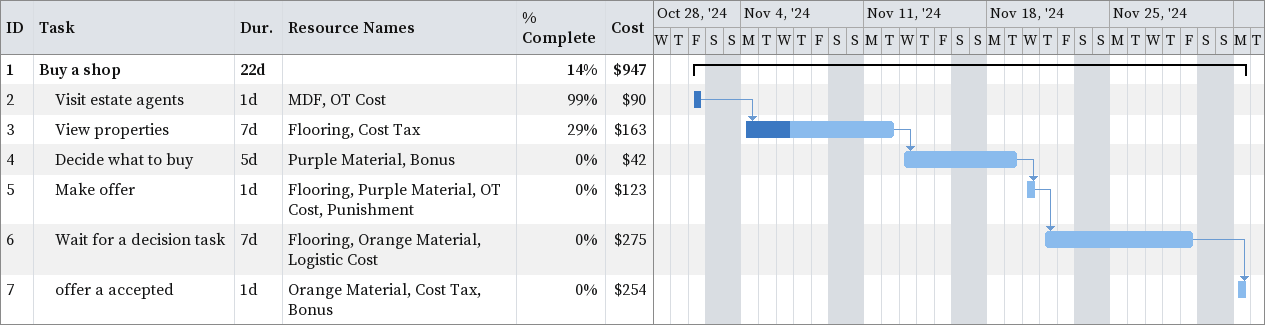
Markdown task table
| ID | Level | Task | Duration | Start | Finish | Predecessors | Resources | % complete | Cost ($) |
|---|---|---|---|---|---|---|---|---|---|
| 1 | 1 | **Buy a shop** | 22d | 2024-11-01 | 2024-12-02 |  |  | 14 | 947 |
| 2 | 2 | Visit estate agents | 1d | 2024-11-01 | 2024-11-01 |  | MDF, OT Cost | 99 | 90 |
| 3 | 2 | View properties | 7d | 2024-11-04 | 2024-11-12 | 2 | Flooring, Cost Tax | 29 | 163 |
| 4 | 2 | Decide what to buy | 5d | 2024-11-13 | 2024-11-19 | 3 | Purple Material, Bonus | 0 | 42 |
| 5 | 2 | Make offer | 1d | 2024-11-20 | 2024-11-20 | 4 | Flooring, Purple Material, OT Cost, Punishment | 0 | 123 |
| 6 | 2 | Wait for a decision task | 7d | 2024-11-21 | 2024-11-29 | 5 | Flooring, Orange Material, Logistic Cost | 0 | 275 |
| 7 | 2 | offer a accepted | 1d | 2024-12-02 | 2024-12-02 | 6 | Orange Material, Cost Tax, Bonus | 0 | 254 |
